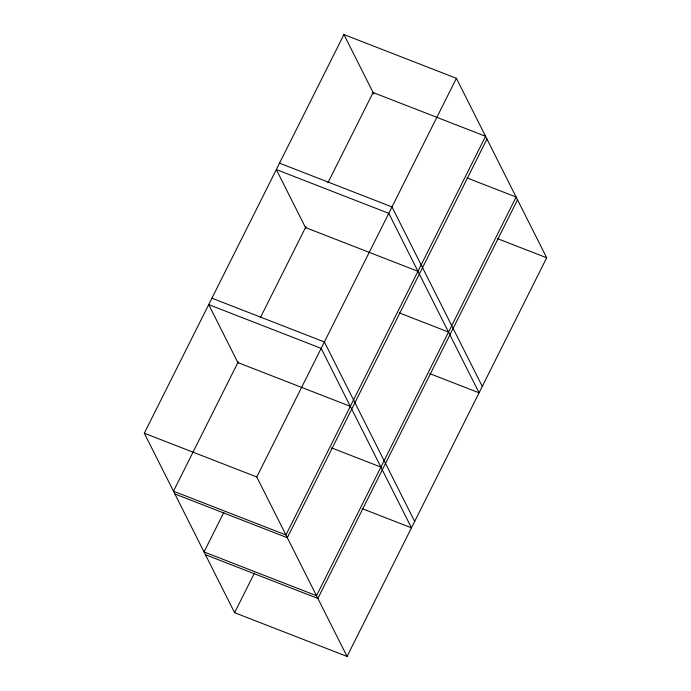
<?xml version="1.0" encoding="UTF-8"?>
<svg xmlns="http://www.w3.org/2000/svg" width="691" height="691" viewBox="0 0 691 691"><rect width="100%" height="100%" fill="white"/><g stroke="black" fill="none" stroke-linecap="round" stroke-linejoin="round"><path stroke-width="1.04" d="M144.307 433.214L343.937 34.55L456.397 78.308L546.693 257.786L347.063 656.45L234.603 612.692L144.307 433.214L256.758 476.971L347.063 656.45M238.248 361.851L173.476 491.197L285.936 534.955L485.566 136.291L373.114 92.534L327.931 182.752M260.317 317.782L305.923 226.708M223.858 512.368L204.044 551.945L316.495 595.702L516.134 197.039L466.935 177.898M256.758 476.971L456.397 78.308M234.603 612.692L254.426 573.115M486.956 139.055L287.326 537.719L174.866 493.961M517.524 199.803L317.886 598.466L205.434 554.709M497.494 238.645L546.693 257.786M279.535 163.162L391.987 206.92L482.292 386.399M305.5 227.555L417.951 271.313M399.217 312.876L448.519 332.06M429.88 373.667L479.079 392.808L388.783 213.329L276.322 169.571L305.785 228.125M211.921 298.192L324.373 341.95L414.678 521.429M237.885 362.585L350.337 406.343M331.594 447.906L380.896 467.09M362.265 508.697L411.465 527.838L321.16 348.359L208.708 304.601L238.162 363.146M343.937 34.55L373.883 94.054"/></g></svg>
